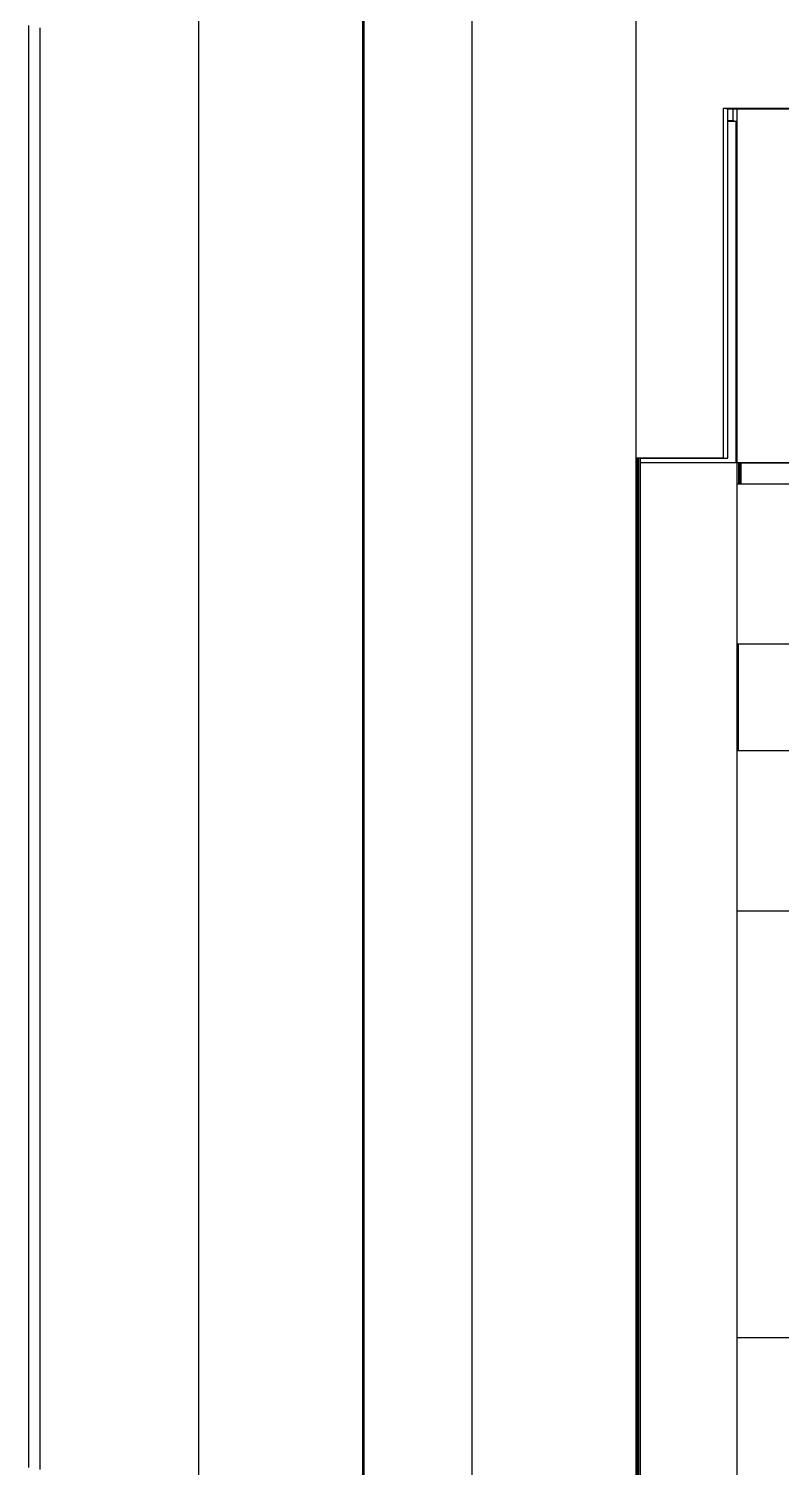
# Model space of a CAD drawing. Header units: millimetres. Extents: x -226 to 218, y -316 to 313.
# Drawn here: x -225.6 to -190.7, y -37.6 to 29 of the extents above; entities that cross this region are included whole.
import ezdxf

# ---------------------------------------------------------------- set-up
doc = ezdxf.new("R2010")
doc.units = ezdxf.units.MM
doc.layers.add('SKETCH', color=5, linetype='Continuous')
doc.layers.add('VISIBLE', color=7, linetype='Continuous')

msp = doc.modelspace()

# ---------------------------------------------------------------- linework, layer by layer
at = {"layer": 'SKETCH', "flags": 128}
for points in [[(-225.605, -37.664), (-225.605, -37.449), (-225.605, -37.233), (-225.605, -37.018), (-225.605, -36.802), (-225.605, -36.587), (-225.605, -36.371), (-225.605, -36.156), (-225.605, -35.94), (-225.605, -35.725), (-225.605, -35.51), (-225.605, -35.294), (-225.605, -35.079), (-225.605, -34.863), (-225.605, -34.648), (-225.605, -34.432), (-225.605, -34.217), (-225.605, -34.001), (-225.605, -33.786), (-225.605, -33.57), (-225.605, -33.355), (-225.605, -33.139), (-225.605, -32.924), (-225.605, -32.708), (-225.605, -32.493), (-225.605, -32.277), (-225.605, -32.062), (-225.605, -31.846), (-225.605, -31.631), (-225.605, -31.415), (-225.605, -31.2), (-225.605, -30.984), (-225.605, -30.769), (-225.605, -30.553), (-225.605, -30.338), (-225.605, -30.122), (-225.605, -29.907), (-225.605, -29.691), (-225.605, -29.476), (-225.605, -29.26), (-225.605, -29.045), (-225.605, -28.829), (-225.605, -28.614), (-225.605, -28.398), (-225.605, -28.183), (-225.605, -27.968), (-225.605, -27.752), (-225.605, -27.537), (-225.605, -27.321), (-225.605, -27.106), (-225.605, -26.89), (-225.605, -26.675), (-225.605, -26.459), (-225.605, -26.244), (-225.605, -26.028), (-225.605, -25.813), (-225.605, -25.598), (-225.605, -25.382), (-225.605, -25.167), (-225.605, -24.951), (-225.605, -24.736), (-225.605, -24.52), (-225.605, -24.305), (-225.605, -24.089), (-225.605, -23.874), (-225.605, -23.658), (-225.605, -23.443), (-225.605, -23.228), (-225.605, -23.012), (-225.605, -22.797), (-225.605, -22.581), (-225.605, -22.366), (-225.605, -22.15), (-225.605, -21.935), (-225.605, -21.719), (-225.605, -21.504), (-225.605, -21.288), (-225.605, -21.073), (-225.605, -20.858), (-225.605, -20.642), (-225.605, -20.427), (-225.605, -20.211), (-225.605, -19.996), (-225.605, -19.78), (-225.605, -19.565), (-225.605, -19.349), (-225.605, -19.134), (-225.605, -18.918), (-225.605, -18.703), (-225.605, -18.487), (-225.605, -18.272), (-225.605, -18.057), (-225.605, -17.841), (-225.605, -17.626), (-225.605, -17.41), (-225.605, -17.195), (-225.605, -16.979), (-225.605, -16.764), (-225.605, -16.548), (-225.605, -16.333), (-225.605, -16.117), (-225.605, -15.902), (-225.605, -15.686), (-225.605, -15.471), (-225.605, -15.255), (-225.605, -15.04), (-225.605, -14.824), (-225.605, -14.609), (-225.605, -14.393), (-225.605, -14.178), (-225.605, -13.962), (-225.605, -13.747), (-225.605, -13.531), (-225.605, -13.316), (-225.605, -13.1), (-225.605, -12.885), (-225.605, -12.669), (-225.605, -12.454), (-225.605, -12.238), (-225.605, -12.023), (-225.605, -11.807), (-225.605, -11.592), (-225.605, -11.376), (-225.605, -11.161), (-225.605, -10.946), (-225.605, -10.73), (-225.605, -10.515), (-225.605, -10.299), (-225.605, -10.084), (-225.605, -9.868), (-225.605, -9.653), (-225.605, -9.437), (-225.605, -9.222), (-225.605, -9.006), (-225.605, -8.791), (-225.605, -8.576), (-225.605, -8.36), (-225.605, -8.145), (-225.605, -7.929), (-225.605, -7.714), (-225.605, -7.498), (-225.605, -7.283), (-225.605, -7.067), (-225.605, -6.852), (-225.605, -6.636), (-225.605, -6.421), (-225.605, -6.205), (-225.605, -5.99), (-225.605, -5.774), (-225.605, -5.559), (-225.605, -5.343), (-225.605, -5.128), (-225.605, -4.912), (-225.605, -4.697), (-225.605, -4.481), (-225.605, -4.266), (-225.605, -4.05), (-225.605, -3.835), (-225.605, -3.619), (-225.605, -3.404), (-225.605, -3.188), (-225.605, -2.973), (-225.605, -2.757), (-225.605, -2.542), (-225.605, -2.326), (-225.605, -2.111), (-225.605, -1.895), (-225.605, -1.68), (-225.605, -1.464), (-225.605, -1.249), (-225.605, -1.033), (-225.605, -0.818), (-225.605, -0.603), (-225.605, -0.387), (-225.605, -0.172), (-225.605, 0.044), (-225.605, 0.259), (-225.605, 0.475), (-225.605, 0.69), (-225.605, 0.906), (-225.605, 1.121), (-225.605, 1.337), (-225.605, 1.552), (-225.605, 1.767), (-225.605, 1.983), (-225.605, 2.198), (-225.605, 2.414), (-225.605, 2.629), (-225.605, 2.845), (-225.605, 3.06), (-225.605, 3.276), (-225.605, 3.491), (-225.605, 3.707), (-225.605, 3.922), (-225.605, 4.137), (-225.605, 4.353), (-225.605, 4.568), (-225.605, 4.784), (-225.605, 4.999), (-225.605, 5.215), (-225.605, 5.43), (-225.605, 5.646), (-225.605, 5.861), (-225.605, 6.076), (-225.605, 6.292), (-225.605, 6.507), (-225.605, 6.723), (-225.605, 6.938), (-225.605, 7.154), (-225.605, 7.369), (-225.605, 7.585), (-225.605, 7.8), (-225.605, 8.016), (-225.605, 8.231), (-225.605, 8.447), (-225.605, 8.662), (-225.605, 8.878), (-225.605, 9.093), (-225.605, 9.309), (-225.605, 9.524), (-225.605, 9.74), (-225.605, 9.955), (-225.605, 10.171), (-225.605, 10.386), (-225.605, 10.602), (-225.605, 10.817), (-225.605, 11.033), (-225.605, 11.248), (-225.605, 11.464), (-225.605, 11.679), (-225.605, 11.895), (-225.605, 12.11), (-225.605, 12.326), (-225.605, 12.541), (-225.605, 12.757), (-225.605, 12.972), (-225.605, 13.188), (-225.605, 13.403), (-225.605, 13.619), (-225.605, 13.834), (-225.605, 14.049), (-225.605, 14.265), (-225.605, 14.48), (-225.605, 14.696), (-225.605, 14.911), (-225.605, 15.127), (-225.605, 15.342), (-225.605, 15.558), (-225.605, 15.773), (-225.605, 15.989), (-225.605, 16.204), (-225.605, 16.419), (-225.605, 16.635), (-225.605, 16.85), (-225.605, 17.066), (-225.605, 17.281), (-225.605, 17.497), (-225.605, 17.712), (-225.605, 17.928), (-225.605, 18.143), (-225.605, 18.359), (-225.605, 18.574), (-225.605, 18.789), (-225.605, 19.005), (-225.605, 19.22), (-225.605, 19.436), (-225.605, 19.651), (-225.605, 19.867), (-225.605, 20.082), (-225.605, 20.298), (-225.605, 20.513), (-225.605, 20.729), (-225.605, 20.944), (-225.605, 21.159), (-225.605, 21.375), (-225.605, 21.59), (-225.605, 21.806), (-225.605, 22.021), (-225.605, 22.237), (-225.605, 22.452), (-225.605, 22.668), (-225.605, 22.883), (-225.605, 23.099), (-225.605, 23.314), (-225.605, 23.53), (-225.605, 23.745), (-225.605, 23.961), (-225.605, 24.176), (-225.605, 24.392), (-225.605, 24.607), (-225.605, 24.823), (-225.605, 25.038), (-225.605, 25.254), (-225.605, 25.469), (-225.605, 25.685), (-225.605, 25.9), (-225.605, 26.116), (-225.605, 26.331), (-225.605, 26.547), (-225.605, 26.762), (-225.605, 26.978), (-225.605, 27.193), (-225.605, 27.409), (-225.605, 27.624), (-225.605, 27.84), (-225.605, 28.055), (-225.605, 28.271), (-225.605, 28.487), (-225.606, 28.706), (-225.607, 28.926), (-225.608, 29.147)], [(-225.077, -37.759), (-225.077, -37.542), (-225.077, -37.325), (-225.077, -37.108), (-225.077, -36.891), (-225.077, -36.674), (-225.077, -36.458), (-225.077, -36.241), (-225.077, -36.024), (-225.077, -35.807), (-225.077, -35.59), (-225.077, -35.374), (-225.077, -35.157), (-225.077, -34.94), (-225.077, -34.723), (-225.077, -34.506), (-225.077, -34.289), (-225.077, -34.073), (-225.077, -33.856), (-225.077, -33.639), (-225.077, -33.422), (-225.077, -33.205), (-225.077, -32.988), (-225.077, -32.771), (-225.077, -32.555), (-225.077, -32.338), (-225.077, -32.121), (-225.077, -31.904), (-225.077, -31.687), (-225.077, -31.47), (-225.077, -31.253), (-225.077, -31.036), (-225.077, -30.82), (-225.077, -30.603), (-225.077, -30.386), (-225.077, -30.169), (-225.077, -29.952), (-225.077, -29.735), (-225.077, -29.518), (-225.077, -29.302), (-225.077, -29.085), (-225.077, -28.868), (-225.077, -28.651), (-225.077, -28.434), (-225.077, -28.217), (-225.077, -28.001), (-225.077, -27.784), (-225.077, -27.567), (-225.077, -27.35), (-225.077, -27.133), (-225.077, -26.917), (-225.077, -26.7), (-225.077, -26.483), (-225.077, -26.266), (-225.077, -26.049), (-225.077, -25.832), (-225.077, -25.616), (-225.077, -25.399), (-225.077, -25.182), (-225.077, -24.965), (-225.077, -24.748), (-225.077, -24.532), (-225.077, -24.315), (-225.077, -24.098), (-225.077, -23.881), (-225.077, -23.664), (-225.077, -23.447), (-225.077, -23.231), (-225.077, -23.014), (-225.077, -22.797), (-225.077, -22.58), (-225.077, -22.363), (-225.077, -22.147), (-225.077, -21.93), (-225.077, -21.713), (-225.077, -21.496), (-225.077, -21.279), (-225.077, -21.062), (-225.077, -20.846), (-225.077, -20.629), (-225.077, -20.412), (-225.077, -20.195), (-225.077, -19.978), (-225.077, -19.762), (-225.077, -19.545), (-225.077, -19.328), (-225.077, -19.111), (-225.077, -18.894), (-225.077, -18.677), (-225.077, -18.461), (-225.077, -18.244), (-225.077, -18.027), (-225.077, -17.81), (-225.077, -17.593), (-225.077, -17.376), (-225.077, -17.159), (-225.077, -16.943), (-225.077, -16.726), (-225.077, -16.509), (-225.077, -16.292), (-225.077, -16.075), (-225.077, -15.858), (-225.077, -15.641), (-225.077, -15.424), (-225.077, -15.208), (-225.077, -14.991), (-225.077, -14.774), (-225.077, -14.557), (-225.077, -14.34), (-225.077, -14.123), (-225.077, -13.906), (-225.077, -13.69), (-225.077, -13.473), (-225.077, -13.256), (-225.077, -13.039), (-225.077, -12.822), (-225.077, -12.605), (-225.077, -12.389), (-225.077, -12.172), (-225.077, -11.955), (-225.077, -11.738), (-225.077, -11.521), (-225.077, -11.305), (-225.077, -11.088), (-225.077, -10.871), (-225.077, -10.654), (-225.077, -10.437), (-225.077, -10.22), (-225.077, -10.004), (-225.077, -9.787), (-225.077, -9.57), (-225.077, -9.353), (-225.077, -9.136), (-225.077, -8.92), (-225.077, -8.703), (-225.077, -8.486), (-225.077, -8.269), (-225.077, -8.052), (-225.077, -7.835), (-225.077, -7.619), (-225.077, -7.402), (-225.077, -7.185), (-225.077, -6.968), (-225.077, -6.751), (-225.077, -6.534), (-225.077, -6.317), (-225.077, -6.1), (-225.077, -5.884), (-225.077, -5.667), (-225.077, -5.45), (-225.077, -5.233), (-225.077, -5.016), (-225.077, -4.799), (-225.077, -4.582), (-225.077, -4.366), (-225.077, -4.149), (-225.077, -3.932), (-225.077, -3.715), (-225.077, -3.498), (-225.077, -3.281), (-225.077, -3.064), (-225.077, -2.848), (-225.077, -2.631), (-225.077, -2.414), (-225.077, -2.197), (-225.077, -1.98), (-225.077, -1.763), (-225.077, -1.547), (-225.077, -1.33), (-225.077, -1.113), (-225.077, -0.896), (-225.077, -0.679), (-225.077, -0.463), (-225.077, -0.246), (-225.077, -0.029), (-225.077, 0.188), (-225.077, 0.405), (-225.077, 0.622), (-225.077, 0.838), (-225.077, 1.055), (-225.077, 1.272), (-225.077, 1.489), (-225.077, 1.706), (-225.077, 1.922), (-225.077, 2.139), (-225.077, 2.356), (-225.077, 2.573), (-225.077, 2.79), (-225.077, 3.007), (-225.077, 3.223), (-225.077, 3.44), (-225.077, 3.657), (-225.077, 3.874), (-225.077, 4.091), (-225.077, 4.307), (-225.077, 4.524), (-225.077, 4.741), (-225.077, 4.958), (-225.077, 5.175), (-225.077, 5.391), (-225.077, 5.608), (-225.077, 5.825), (-225.077, 6.042), (-225.077, 6.259), (-225.077, 6.476), (-225.077, 6.692), (-225.077, 6.909), (-225.077, 7.126), (-225.077, 7.343), (-225.077, 7.56), (-225.077, 7.777), (-225.077, 7.993), (-225.077, 8.21), (-225.077, 8.427), (-225.077, 8.644), (-225.077, 8.861), (-225.077, 9.078), (-225.077, 9.295), (-225.077, 9.511), (-225.077, 9.728), (-225.077, 9.945), (-225.077, 10.162), (-225.077, 10.379), (-225.077, 10.596), (-225.077, 10.813), (-225.077, 11.03), (-225.077, 11.246), (-225.077, 11.463), (-225.077, 11.68), (-225.077, 11.897), (-225.077, 12.114), (-225.077, 12.331), (-225.077, 12.548), (-225.077, 12.764), (-225.077, 12.981), (-225.077, 13.198), (-225.077, 13.415), (-225.077, 13.632), (-225.077, 13.849), (-225.077, 14.065), (-225.077, 14.282), (-225.077, 14.499), (-225.077, 14.716), (-225.077, 14.933), (-225.077, 15.149), (-225.077, 15.366), (-225.077, 15.583), (-225.077, 15.8), (-225.077, 16.017), (-225.077, 16.233), (-225.077, 16.45), (-225.077, 16.667), (-225.077, 16.884), (-225.077, 17.101), (-225.077, 17.318), (-225.077, 17.534), (-225.077, 17.751), (-225.077, 17.968), (-225.077, 18.185), (-225.077, 18.402), (-225.077, 18.618), (-225.077, 18.835), (-225.077, 19.052), (-225.077, 19.269), (-225.077, 19.486), (-225.077, 19.703), (-225.077, 19.919), (-225.077, 20.136), (-225.077, 20.353), (-225.077, 20.57), (-225.077, 20.787), (-225.077, 21.003), (-225.077, 21.22), (-225.077, 21.437), (-225.077, 21.654), (-225.077, 21.871), (-225.077, 22.088), (-225.077, 22.304), (-225.077, 22.521), (-225.077, 22.738), (-225.077, 22.955), (-225.077, 23.172), (-225.077, 23.389), (-225.077, 23.605), (-225.077, 23.822), (-225.077, 24.039), (-225.077, 24.256), (-225.077, 24.473), (-225.077, 24.69), (-225.077, 24.907), (-225.077, 25.123), (-225.077, 25.34), (-225.077, 25.557), (-225.077, 25.774), (-225.077, 25.991), (-225.077, 26.208), (-225.077, 26.425), (-225.077, 26.642), (-225.077, 26.858), (-225.077, 27.075), (-225.077, 27.292), (-225.077, 27.509), (-225.077, 27.726), (-225.077, 27.943), (-225.077, 28.16), (-225.077, 28.377), (-225.078, 28.597), (-225.079, 28.819), (-225.08, 29.042)]]:
    msp.add_lwpolyline(points, dxfattribs=at)
at = {"layer": 'VISIBLE'}
for p, q in [((-217.722, -315.949), (-217.722, 312.911)), ((-210.127, -315.949), (-210.127, 312.911)), ((-210.063, -315.853), (-210.063, 312.816)), ((-205.063, -315.949), (-205.063, 312.911)), ((-197.468, -315.949), (-197.468, 312.911)), ((-193.418, 9.114), (-193.418, 25.316)), ((-193.418, 25.316), (-193.222, 25.291)), ((-193.418, 25.316), (-177.215, 25.316)), ((-193.222, 9.105), (-193.222, 25.291)), ((-193.222, 25.291), (-177.036, 25.291)), ((-193.222, 24.74), (-192.974, 24.74)), ((-193.222, 24.721), (-192.821, 24.721)), ((-192.974, 24.74), (-192.974, 25.291)), ((-192.974, 24.74), (-192.821, 24.721)), ((-192.821, 8.899), (-192.821, 24.721)), ((-192.783, -107.233), (-192.783, 25.291)), ((-197.468, 9.114), (-197.229, 9.103)), ((-197.468, 9.114), (-193.418, 9.114)), ((-197.393, -107.301), (-197.393, 9.11)), ((-197.343, -107.301), (-197.343, 9.108)), ((-197.269, -107.233), (-197.269, 9.105)), ((-197.269, 9.105), (-193.222, 9.105)), ((-197.269, 9.103), (-197.229, 9.103)), ((-197.269, 8.899), (-192.821, 8.899)), ((-197.269, 8.898), (-188.828, 8.898)), ((-197.229, 9.103), (-197.229, 9.105)), ((-193.418, 9.114), (-193.222, 9.105)), ((-192.821, 8.899), (-192.593, 8.889)), ((-192.712, 7.909), (-192.712, 8.894)), ((-192.664, 7.909), (-192.664, 8.892)), ((-192.593, 7.909), (-192.593, 8.889)), ((-192.593, 8.889), (-188.642, 8.889)), ((-192.783, 7.909), (192.783, 7.909)), ((-192.783, 0.494), (-192.726, 0.494)), ((-192.783, 0.494), (192.783, 0.494)), ((-192.726, -4.448), (-192.726, 0.494)), ((-192.726, 0.494), (192.726, 0.494)), ((-192.783, -4.449), (-192.726, -4.448)), ((-192.783, -4.449), (192.783, -4.449)), ((-192.726, -4.448), (192.726, -4.448)), ((-192.783, -11.864), (192.783, -11.864)), ((-192.783, -31.636), (192.783, -31.636))]:
    msp.add_line(p, q, dxfattribs=at)

doc.saveas('drawing.dxf')
